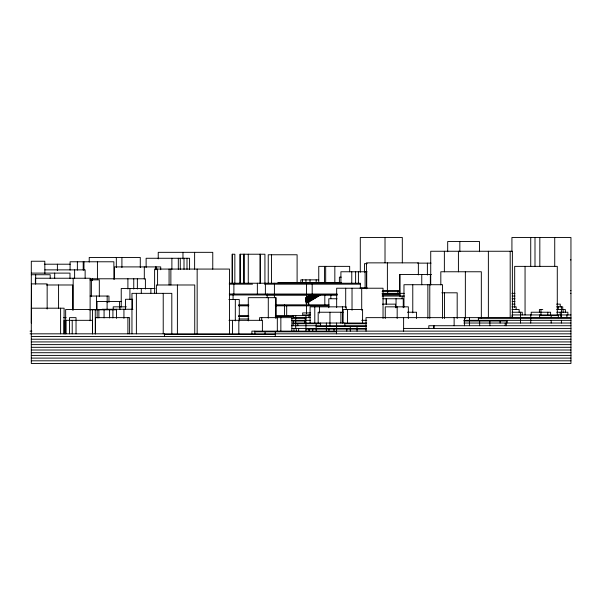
<?xml version="1.0" encoding="UTF-8"?>
<svg xmlns="http://www.w3.org/2000/svg" width="601" height="601" viewBox="0 0 601 601"><rect width="100%" height="100%" fill="white"/><g stroke="black" fill="none" stroke-linecap="round" stroke-linejoin="round"><path stroke-width="0.9" d="M570.364 259.895L570.95 259.895M417.672 263.133L431.037 263.133M367.196 263.666L364.476 263.666L364.476 272.073M44.346 264.207L70.197 264.207M44.88 269.872L85.132 269.872L85.132 278.255M367.053 271.765L340.91 271.765L340.91 283.454M31.305 273.109L69.986 273.109L69.986 278.594M431.495 274.462L399.748 274.462L399.748 293.145M31.305 274.732L50.191 274.732L50.191 278.406M341.263 277.159L339.392 277.159L339.392 282.56M89.925 279.856L99.323 279.856L99.323 296.669M318.703 279.856L300.838 279.856L300.838 282.56M277.835 282.56L341.24 282.56M229.266 283.229L360.36 283.229L360.36 288.653M31.305 283.905L47.156 283.905L47.156 309.057M229.266 284.175L252.525 284.175M264.485 284.175L360.36 284.175M46.532 284.987L72.721 284.987L72.721 310.101M360.089 287.954L367.256 287.954M155.035 288.495L121.237 288.495L121.237 307.028M382.837 290.651L399.688 290.651M570.364 290.651L570.95 290.651M382.116 291.327L399.74 291.327M441.818 292.807L457.181 292.807L457.181 318.5M382.116 293.348L404.248 293.348M511.924 293.348L514.952 293.348M570.364 293.348L570.95 293.348M229.266 294.024L337.206 294.024M382.116 294.024L400.033 294.024L400.033 296.759M266.296 294.836L337.184 294.836M229.334 294.971L309.485 294.971M319.409 294.971L337.146 294.971M382.439 294.971L400.033 294.971M319.462 295.226L309.778 295.226L309.778 296.105M310.447 295.309L320.13 295.309L320.13 294.821M318.793 295.624L309.109 295.624L309.109 296.511M309.778 295.707L319.462 295.707L319.462 294.821M318.124 296.023L308.441 296.023L308.441 296.909M90.12 296.045L108.961 296.045L108.961 302.341M309.109 296.105L318.793 296.105L318.793 295.226M382.101 296.045L404.435 296.045M512.165 296.045L514.952 296.045M316.118 297.225L306.435 297.225L306.435 298.111M307.103 297.307L316.787 297.307L316.787 296.421M305.766 297.623L315.45 297.623M306.435 297.705L316.118 297.705L316.118 296.819M305.766 298.021L314.781 298.021M305.766 298.111L315.45 298.111L315.45 297.225M305.766 298.509L314.781 298.509L314.781 297.623M337.041 298.75L328.815 298.75L328.815 307.742M382.822 298.75L403.256 298.75L403.256 307.742M512.135 298.75L514.952 298.75M305.999 298.907L314.113 298.907L314.113 298.021M132.708 299.283L125.511 299.283L125.511 309.553M305.796 299.223L312.775 299.223M306.232 299.306L313.444 299.306L313.444 298.419M228.876 299.553L239.288 299.553L239.288 320.911M305.796 299.621L312.107 299.621M305.796 299.704L312.775 299.704L312.775 298.825M306.029 300.019L311.438 300.019M305.796 300.109L312.107 300.109L312.107 299.223M306.262 300.417L310.77 300.417M306.029 300.508L311.438 300.508L311.438 299.621M305.819 300.823L310.77 300.906L310.77 300.019M305.819 301.221L309.432 301.221M305.819 301.304L310.101 301.304L310.101 300.417M121.372 301.447L97.031 301.447L97.031 309.538M512.135 301.447L514.952 301.447M306.052 301.619L308.764 301.619M305.819 301.702L309.432 301.702L309.432 300.823M305.811 301.852L308.764 301.852M306.285 302.018L308.088 302.018M306.052 302.108L308.764 302.108M307.419 302.416L306.082 303.302M306.285 302.506L308.088 302.506L308.088 301.619M306.082 302.821L307.419 302.904L307.419 302.018M382.401 304.144L395.435 304.144L395.435 307.742M512.12 304.144L514.952 304.144M556.571 304.144L560.252 304.144L560.252 306.841M238.605 304.82L248.754 304.82M275.318 304.82L329.115 304.82M238.605 305.624L248.754 305.624M275.326 305.624L328.755 305.624M238.605 305.759L248.754 305.759M275.318 305.759L328.822 305.759M126.36 306.841L113.213 306.841L113.213 309.643M511.977 306.841L516.146 306.841L516.146 309.538M556.594 306.841L562.746 306.841L562.746 309.538M31.305 308.193L64.097 308.193L64.097 333.825M102.14 309.267L132.934 309.267M511.977 309.538L519.144 309.538L519.144 312.235M542.778 309.538L539.398 309.538L539.398 312.235M556.646 309.538L565.346 309.538L565.346 312.235M89.008 309.808L115.888 309.808M343.088 312.235L318.177 312.235L318.177 323.03M407.395 312.235L416.546 312.235L416.546 318.53M512.075 312.235L522.231 312.235L522.231 314.939M556.714 312.235L567.87 312.235L567.87 314.939M310.574 312.911L302.656 312.911L302.656 314.939L310.649 314.939M570.95 314.939L512.082 314.939L512.082 317.636M238.605 315.608L248.754 315.608M275.318 315.608L308.929 315.608M539.6 315.608L558.329 315.608M238.605 316.419L248.754 316.419M275.318 316.419L293.619 316.419M238.605 316.554L248.754 316.554M275.326 316.554L293.671 316.554M63.586 317.636L66.17 317.636M310.349 317.636L293.003 317.636L293.003 315.608M570.95 317.636L366.032 317.636L366.032 331.128M291.59 318.305L305.947 318.305M478.373 318.305L570.95 318.305M238.913 318.981L248.934 318.981M228.966 320.333L262.397 320.333L262.397 331.128M291.425 320.333L310.492 320.333M361.704 320.333L366.715 320.333M463.859 320.333L570.95 320.333M293.13 321.009L305.233 321.009M463.859 321.009L507.409 321.009M31.305 323.03L31.485 283.905M293.13 323.03L366.715 323.03M463.807 323.03L570.95 323.03M293.123 323.706L320.596 323.706M344.831 323.706L366.325 323.706M291.425 325.727L366.325 325.727M570.95 325.727L428.813 325.727L428.813 328.424M316.164 326.403L366.325 326.403M292.011 328.424L366.325 328.424M403.609 328.424L570.95 328.424M305.947 329.1L366.325 329.1M30.05 331.128L31.906 331.128M570.95 331.128L251.887 331.128L251.887 333.825M254.854 331.797L336.598 331.797M30.05 333.825L570.95 333.825M164.524 334.494L275.288 334.494M31.305 336.522L570.95 336.522M31.305 339.219L570.95 339.219M31.305 341.916L570.95 341.916M31.305 344.613L570.95 344.613M31.305 347.318L570.95 347.318M31.305 350.015L570.95 350.015M31.305 352.712L570.95 352.712M31.305 355.409L570.95 355.409M31.305 358.106L570.95 358.106M31.305 360.803L570.95 360.803M566.893 314.939L566.893 317.636M563.107 309.538L563.107 312.235M561.402 306.841L561.402 317.636M561.402 320.333L561.402 323.03M560.853 314.939L560.853 317.636M560.215 312.235L560.215 314.939M558.291 306.841L558.291 309.538M558.329 314.939L558.329 317.636M557.285 314.939L557.285 266.371L514.681 266.371L514.681 307.464M554.731 237.493L554.731 266.416M551.185 315.608L551.185 317.636M551.185 320.333L551.185 323.03M550.591 314.939L550.591 312.235L531.201 312.235L531.201 314.939M547.774 312.235L547.774 314.939M540.96 309.538L540.96 314.939M539.826 237.493L539.826 266.416M539.6 314.939L539.6 317.636M534.995 237.493L534.995 266.416M530.728 237.493L530.728 266.416M530.743 314.939L530.743 317.636M530.743 318.305L530.743 323.03M525.056 266.371L525.056 314.939M520.526 312.235L520.526 317.636M520.526 318.305L520.526 323.03M512.383 317.636L512.383 251.256L430.722 251.256L430.722 284.912M511.924 251.488L511.924 237.493L570.95 237.493L570.95 363.507L31.305 363.507L31.305 261.24L44.797 261.24L44.88 273.598M510.189 251.256L510.189 317.636M506.951 320.333L506.951 323.03M506.32 323.03L506.32 325.727M505.201 323.03L505.201 325.727M500.092 321.009L500.092 323.03M489.875 321.009L489.875 325.727M488.373 251.256L488.373 317.636M481.333 318.462L481.333 271.765L440.818 271.765L440.818 284.836M479.651 321.009L479.651 325.727M479.515 251.736L479.515 241.542L447.685 241.542L447.685 251.736M478.373 317.636L478.373 320.333M469.434 317.636L469.434 320.333M469.434 321.009L469.434 325.727M465.362 271.765L465.362 318.462M464.43 317.636L464.43 325.727M459.84 241.542L459.84 251.736M458.42 251.256L458.42 271.825M454.131 317.636L454.131 325.727M444.492 292.807L444.492 318.5M444.372 251.256L444.372 271.825M442.554 318.455L442.554 284.716L403.977 284.716L403.977 307.209M434.035 325.727L434.035 328.424M433.674 325.727L433.674 328.424M430.361 274.462L430.361 284.739M429.783 284.716L429.783 318.455M427.867 284.716L427.867 318.455M427.386 263.133L427.386 275.055M421.759 274.462L421.759 284.739M418.364 274.905L418.364 262.862L366.437 262.862L366.437 288.796M412.774 284.716L412.774 312.836M408.349 318.53L408.349 306.841L385.256 306.841L385.256 318.53M403.609 317.636L403.609 331.128M402.317 262.84L402.317 237.493L360.292 237.493L360.292 272.23M402.137 296.045L402.137 298.75M399.883 274.462L399.883 293.145M397.907 291.327L397.907 293.348M397.171 306.841L397.171 318.53M396.051 298.75L396.051 307.742M387.69 291.327L387.69 293.348M387.39 262.862L387.39 290.651M386.375 298.75L386.375 304.144M386.195 298.75L386.195 304.144M385.016 237.493L385.016 262.84M383.04 318.5L383.04 288.225L336.658 288.225L336.658 307.487M366.715 271.765L366.715 287.954M365.115 271.765L365.115 287.954M362.583 323.03L362.583 309.538L343.148 309.538L343.088 323.03M361.704 288.225L361.704 310.244M358.414 271.765L358.414 283.454M357.039 326.403L357.039 328.424M357.039 329.1L357.039 331.128M355.619 271.765L355.619 283.454M352.028 288.225L352.028 310.244M351.765 271.765L351.765 283.454M350.27 326.403L350.27 328.424M350.27 329.1L350.27 331.128M349.669 271.765L349.669 266.371L318.755 266.371L318.755 282.56M347.558 309.538L347.558 323.03M346.815 329.1L346.815 331.128M346.236 309.538L346.236 306.841L310.093 306.841L310.093 323.03M345.703 288.225L345.703 307.487M344.831 323.03L344.831 325.727M342.57 306.841L342.57 323.03M340.887 312.235L340.887 323.03M336.598 323.03L336.598 325.727M336.598 326.403L336.598 328.424M336.598 329.1L336.552 333.825M334.84 266.371L334.84 282.56M334.021 329.1L334.021 331.128M330.835 294.971L330.835 298.547M329.957 312.235L329.957 325.727M328.957 329.1L328.957 331.128M326.381 323.03L326.381 325.727M326.381 326.403L326.381 328.424M326.381 329.1L326.381 331.128M325.682 266.371L325.682 282.56M324.818 294.971L324.818 304.82M324.465 266.371L324.465 282.56M320.596 323.03L320.596 325.727M319.439 306.841L319.439 313.136M318.124 295.624L318.124 296.511L307.772 296.421L307.772 297.307M317.456 296.023L317.456 296.909L307.103 296.819L307.103 297.705M316.164 279.856L316.164 282.56M316.164 323.706L316.164 328.424M316.164 329.1L316.164 331.128M314.789 306.841L314.789 323.03M312.76 329.1L312.76 331.128M312.189 283.229L312.189 294.024M310.447 294.821L310.447 295.707M310.018 279.856L310.018 282.56M309.575 328.424L309.575 331.128M308.929 314.939L308.929 317.636M308.944 328.424L308.944 331.128M308.764 301.221L308.764 304.82M308.516 301.852L308.516 304.82M306.518 283.229L306.518 313.82M305.947 279.856L305.947 282.56M305.947 315.608L305.947 323.03M305.947 323.706L305.947 331.128M305.233 317.636L305.233 320.333M304.932 320.333L304.932 323.03M304.669 320.333L304.669 323.03M302.536 279.856L302.536 282.56M298.637 328.424L298.637 331.128M297.803 323.706L297.803 325.727M297.104 282.425L297.104 254.764L268.241 254.764L268.241 283.341M296.27 328.424L296.27 331.128M295.73 315.608L295.73 317.636M295.73 318.305L295.73 320.333M295.73 321.009L295.73 323.03M295.73 323.706L295.73 328.424M293.979 328.424L293.979 331.128M293.649 315.608L293.649 317.636M293.115 320.333L293.115 325.727M292.469 315.608L292.469 316.419M291.853 331.128L291.853 317.636L259.602 317.636L259.602 320.333M288.457 315.608L288.457 316.419M286.685 305.759L286.685 315.608M284.446 304.82L284.446 316.419M280.855 317.636L280.855 331.128M277.324 317.636L277.324 331.128M276.047 318.117L276.047 297.668L248.288 297.668L248.288 320.904M275.739 297.668L275.739 318.117M275.288 331.797L275.288 336.522M274.409 283.229L274.409 297.653M271.494 254.764L271.494 283.341M268.286 297.668L268.286 318.117M267.197 294.024L267.197 297.653M265.387 283.229L265.387 294.49M265.071 331.797L265.071 333.825M264.928 283.266L264.928 254.223L239.972 254.223L239.972 283.266M261.72 317.636L261.72 320.333M260.481 254.223L260.481 283.266M259.963 254.223L259.963 283.266M257.363 283.229L257.363 294.49M254.854 331.128L254.854 333.825M248.266 254.223L248.266 283.266M244.374 254.223L244.374 283.266M243.458 254.223L243.458 283.266M240.265 254.223L240.265 283.266M238.83 320.333L238.83 333.825M235.314 299.553L235.314 320.911M234.848 283.266L234.848 254.223L232.204 254.223L232.204 283.266M233.887 283.229L233.887 294.024M233.075 294.024L233.075 299.448M232.482 320.333L232.482 333.825M232.302 254.223L232.302 283.266M229.484 333.825L229.484 269.068L154.607 269.068L154.607 293.468M212.762 269.158L212.762 252.337L158.236 252.337L158.236 258.881M197.158 269.068L197.158 333.825M194.739 333.825L194.739 284.987L156.403 284.987L156.403 293.28M194.619 252.337L194.619 269.158M189.57 269.376L189.57 258.272L146.126 258.272L146.126 267.52M187.001 258.272L187.001 269.376M184.004 258.272L184.004 269.376M182.967 252.337L182.967 258.881M180.27 258.272L180.27 269.376M178.317 258.272L178.317 269.376M177.4 284.987L177.4 333.825M171.886 258.272L171.886 269.376M171.811 333.825L171.811 293.348L131.957 293.348L131.957 333.825M170.872 269.068L170.872 285.017M169.076 269.068L169.076 285.017M164.524 333.825L164.524 336.522M163.224 293.348L163.224 333.825M160.715 269.714L160.715 266.904L114.528 266.904L114.528 279.082M157.582 269.068L157.582 285.017M156.14 266.904L156.14 269.714M155.727 266.904L155.727 269.714M150.874 288.495L150.874 293.13M145.404 289.036L145.404 278.781L90.503 278.781L90.503 280.644M144.308 266.904L144.308 279.082M141.295 288.495L141.295 293.13M140.281 267.588L140.281 257.461L89.226 257.461L89.226 262.066M137.366 278.781L137.366 289.036M136.382 293.348L136.382 333.825M133.753 278.781L133.753 289.036M132.355 299.283L132.355 309.553M129.921 288.495L129.921 299.614M129.621 333.825L129.621 317.636L95.514 317.636L95.514 333.825M127.9 278.781L127.9 289.036M127.9 317.636L127.9 333.825M123.934 309.267L123.934 318.365M121.913 257.461L121.913 267.588M119.937 306.841L119.937 309.643M119.561 301.447L119.561 307.742M116.549 309.267L116.549 318.365M116.331 257.461L116.331 267.588M113.874 279.375L113.874 261.781L70.084 261.781L70.084 270.119M112.913 317.944L112.913 309.538L65.652 309.538L65.652 333.825M109.585 309.538L109.585 317.944M107.166 296.045L107.166 302.341M107.106 301.447L107.106 309.538M104.071 309.538L104.071 317.944M98.887 309.538L98.887 317.944M97.43 261.781L97.43 279.375M97.152 309.538L97.152 317.944M96.453 296.045L96.453 309.538M95.274 309.538L95.274 333.825M92.554 278.781L92.554 280.644M92.516 309.538L92.516 333.825M92.441 333.825L92.441 320.333L65.997 320.333L65.997 333.825M91.397 279.856L91.397 296.669M90.12 320.746L90.12 278.24L35.376 278.24L35.376 283.867M83.975 261.781L83.975 270.119M83.216 261.781L83.216 270.119M77.371 261.781L77.371 270.119M76.034 333.825L76.034 317.636L69.536 317.636L69.536 333.825M74.614 269.872L74.614 278.255M73.179 278.24L73.179 310.131M72.218 320.333L72.218 333.825M64.037 320.333L64.037 333.825M60.603 308.193L60.603 333.825M58.567 284.987L58.567 308.238M57.396 264.207L57.396 270.585M54.676 273.109L54.676 278.594M35.677 274.732L35.677 283.92"/></g></svg>
